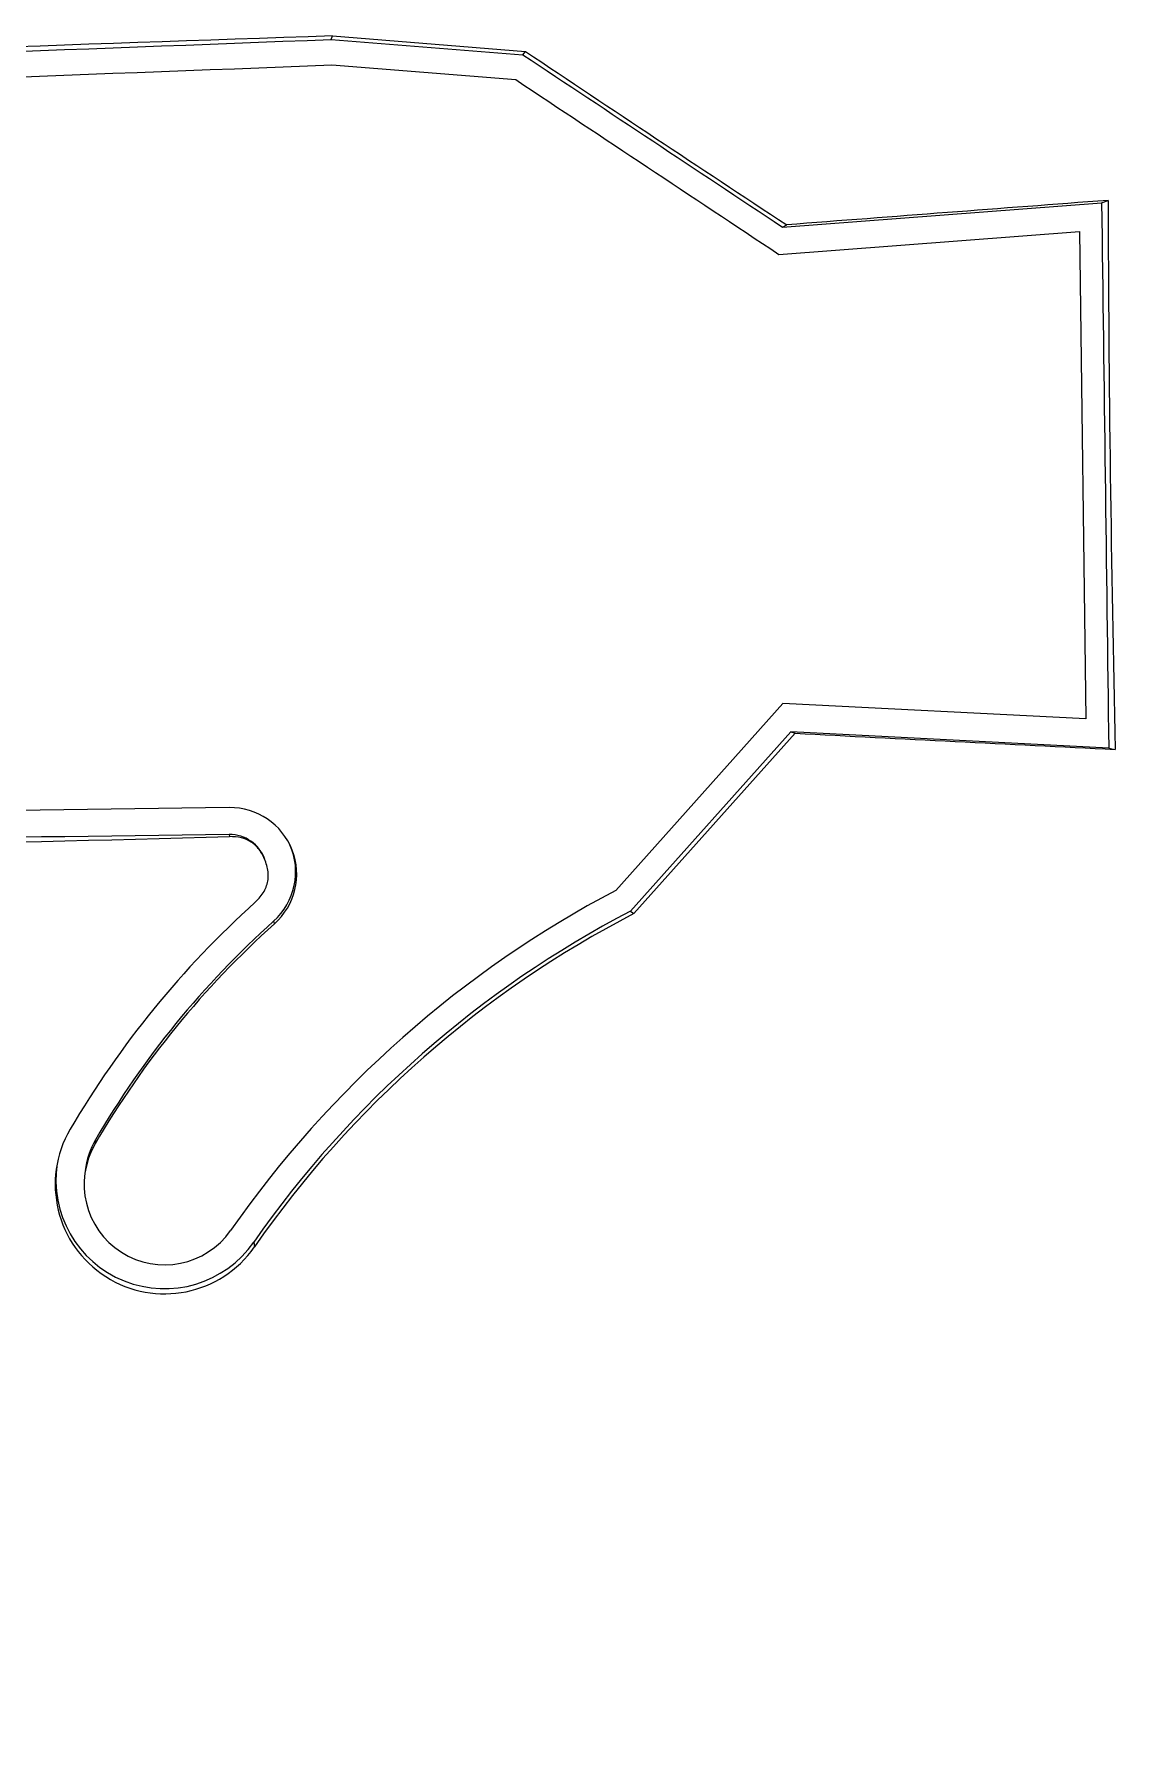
# Model space of a CAD drawing. Header units: inches. Extents: x 32 to 51.7, y 18.3 to 41.9.
# Drawn here: x 35.41305 to 35.42256, y 27.86483 to 27.8798 of the extents above; entities that cross this region are included whole.
import ezdxf

# ---------------------------------------------------------------- set-up
doc = ezdxf.new("R2010")
doc.units = ezdxf.units.IN
doc.header["$MEASUREMENT"] = 0
doc.layers.add('FURNITURE F 1 100', color=253, linetype='Continuous', lineweight=13)

msp = doc.modelspace()

# ---------------------------------------------------------------- linework, layer by layer
at = {"layer": 'FURNITURE F 1 100'}
for p, q in [((35.415629130043, 27.87975453179295), (35.41563975183062, 27.879784765096)), ((35.41562913029493, 27.8797545318025), (35.41729468400418, 27.87962177736379)), ((35.41563975208346, 27.87978476510555), (35.41731672408487, 27.87965102552446)), ((35.41729468400418, 27.87962177736379), (35.41731672408487, 27.87965102552446)), ((35.4156345397093, 27.87953295286136), (35.41723185895326, 27.87940556828605)), ((35.41954971771948, 27.87812444790391), (35.42232388873317, 27.87833568893391)), ((35.4223238887168, 27.87833568893254), (35.42238011616764, 27.87835596770854)), ((35.41952012883458, 27.87788606179604), (35.42213216124283, 27.87808492310862)), ((35.41954971771311, 27.87812444790845), (35.41958717148528, 27.87814336731524)), ((35.42213216124283, 27.87808492310862), (35.42218794257197, 27.87384897071477)), ((35.41955479496819, 27.87398221796659), (35.41810208153193, 27.87235983350681)), ((35.42218794257197, 27.87384897071477), (35.41955479496819, 27.87398221796659)), ((35.41962410039351, 27.873736130452), (35.41823055727919, 27.87217990102656)), ((35.41966209739049, 27.87372495286329), (35.41825903713534, 27.87215800925467)), ((35.41962410041351, 27.87373613045109), (35.41966209741049, 27.87372495286238)), ((35.42238628174319, 27.87359627175258), (35.41962410039351, 27.873736130452)), ((35.42238628174319, 27.87359627175781), (35.42244295350038, 27.8735841940829)), ((35.41474078739311, 27.87284508685705), (35.4147453579787, 27.87282747132597)), ((35.41823055732102, 27.87217990107295), (35.41825903713534, 27.87215800925467)), ((35.41512804804252, 27.87209188431073), (35.41513526688023, 27.87206918869854)), ((35.41357964997833, 27.87019217292048), (35.4135761627701, 27.87015661569328)), ((35.41495479930445, 27.86930235204475), (35.41496074930156, 27.86926078574968))]:
    msp.add_line(p, q, dxfattribs=at)
for radius in [0.0169002236195937, 0.01552095860103648]:
    msp.add_circle((35.4140869643622, 27.87536499153564), radius, dxfattribs=at)
for centre, radius, start, end in [((35.4140869643622, 27.87536499153564), 0.02515023998424043, 57.74811092695322, 302.2519100033476), ((35.4140869643622, 27.87536499153564), 0.02288671838565883, 70.61951479149987, 289.3804704315131), ((35.41409733796873, 27.87536499153564), 0.02200645998621045, 91.93678879650807, 268.0632318889938), ((35.43311499406964, 27.33358712539664), 0.5464771227655343, 91.83251648646912, 92.54309592520735), ((35.64008651051309, 28.21266622563483), 0.4006563380876937, 236.2195434604597, 236.6092936809956), ((35.52098104533771, 26.56457757329006), 1.317473268371705, 94.29208277516554, 94.41389695055938), ((35.66204173828801, 27.87912566283442), 0.2396628580897744, 180.1840099810636, 181.324907297295), ((35.52677989610193, 29.96242369417289), 2.091443677163959, 267.0641885869809, 267.1404685809323), ((35.41474953070856, 27.87250044482833), 0.0005785967887852109, 311.8109764951924, 90.74121801469136), ((35.4087919922783, 28.07365865488485), 0.2009194038730245, 269.8309965654, 271.6979577585999), ((35.4147449193667, 27.87252025203563), 0.0003248611001908623, 19.51657485456409, 90.72877876375124), ((35.41474478942355, 27.87252020554249), 0.0005747575546061436, 311.8219404051467, 24.20504594137664), ((35.4205866968211, 27.86603357397346), 0.00838460191150113, 132.0799547681344, 149.5471262217719), ((35.42252120401618, 27.86398005289832), 0.00947361422989145, 117.8051646438174, 145.0680897400749), ((35.42246219977979, 27.86405935258811), 0.00915697030645605, 117.5241570340323, 145.0704189571086), ((35.42245964707736, 27.86404985875627), 0.009131660746254001, 117.3874328464246, 145.2048572763216), ((35.42041896303972, 27.86617022278617), 0.007919295671950505, 131.8507630470471, 149.7763133668896), ((35.42034981596017, 27.86625489488163), 0.007831813696654899, 131.8157996977557, 149.8193014524823), ((35.41418041943116, 27.86980432528456), 0.0009509731498766628, 149.7683616407225, 325.1408208803412), ((35.41418061847953, 27.86980465768509), 0.0006994577501345113, 149.7889284980964, 325.1202558922795), ((35.41417996253013, 27.86984253756439), 0.0006947086030392692, 149.7825285967003, 173.1002350470084), ((35.4141799525557, 27.8698424913425), 0.0009445305428824927, 171.2683699433714, 325.1199631128113)]:
    msp.add_arc(centre, radius, start, end, dxfattribs=at)
for points in [[(35.40890291509068, 27.87949773809303), (35.411128590297, 27.87958316443426), (35.413382714604, 27.87966911463648), (35.41562913029493, 27.8797545318025)], [(35.41729468400418, 27.87962177736379), (35.41804884216045, 27.87912107737973), (35.41879681752535, 27.87862443513493), (35.41954971771948, 27.87812444790391)], [(35.40887698435445, 27.87927479091147), (35.41111289187457, 27.8793607106338), (35.41337751803231, 27.87944723054577), (35.4156345397093, 27.87953295286136)], [(35.41723185895326, 27.87940556828605), (35.4179974583446, 27.87889726089723), (35.41875576018784, 27.87839371688026), (35.41952012883458, 27.87788606179604)], [(35.42232388873317, 27.87833568893391), (35.42234460574646, 27.876759916787), (35.42236545996612, 27.87517560265631), (35.42238628174319, 27.87359627175258)], [(35.41474204578726, 27.87307899320124), (35.41255193039861, 27.87305024391797), (35.41035815882579, 27.87302096443975), (35.40819603575137, 27.87299164661133)], [(35.41474078737856, 27.87284508685682), (35.41256620674058, 27.8728166581793), (35.41038716381782, 27.87278718451214), (35.40823941430854, 27.87275798779522)]]:
    msp.add_open_spline(points, degree=3, dxfattribs=at)
msp.add_open_spline([(35.41496761336448, 27.87225671227495), (35.41498289756937, 27.87227150394003), (35.41501223958558, 27.87229990039871), (35.41504586021411, 27.8723489681631), (35.41506885404733, 27.8723999565975), (35.41508084827974, 27.87245300772449), (35.41508222161129, 27.87250761191965), (35.41507340444396, 27.87256359892852), (35.41505060530081, 27.87263480597151), (35.41500947254072, 27.87271371306699), (35.41493685371616, 27.8727836098826), (35.41484553877736, 27.87282318605251), (35.41477981133694, 27.87282599756984), (35.41474535796415, 27.87282747132574)], degree=3, knots=[0, 0, 0, 0, 0.07956319483103784, 0.152742299889218, 0.2215499252686546, 0.2883346663259932, 0.3555671150400438, 0.4255564571834902, 0.500226004843294, 0.6360349082724864, 0.7551685496540079, 0.8716629534024583, 1, 1, 1, 1], dxfattribs=at)

doc.saveas('drawing.dxf')
